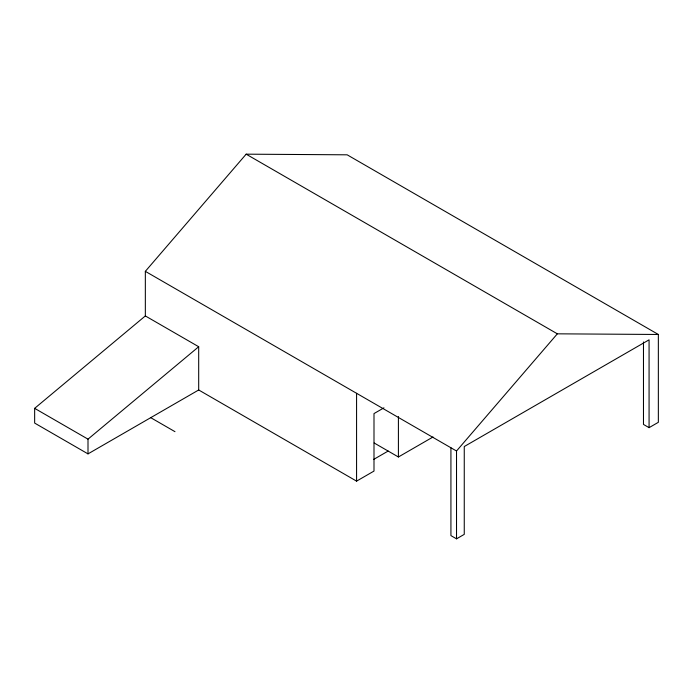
<?xml version="1.0" encoding="UTF-8"?>
<svg xmlns="http://www.w3.org/2000/svg" width="693" height="693" viewBox="0 0 693 693"><rect width="100%" height="100%" fill="white"/><g stroke="black" fill="none" stroke-linecap="round" stroke-linejoin="round"><path stroke-width="1.04" d="M383.939 407.839L373.995 413.582L373.995 471.075L356.574 481.133L198.692 389.977L88.002 453.88L34.65 423.076L34.65 408.35L145.339 315.93L145.339 271.344L246.162 154.167L347.167 154.816L658.35 334.476L658.35 422.306L649.072 427.659L643.476 424.428L643.476 341.961M450.926 447.773L450.926 535.602L456.522 538.833L456.522 451.004L557.345 333.827L658.35 334.476M88.002 453.88L88.002 439.154L198.692 346.734L145.339 315.93M373.683 459.407L388.149 451.056M374.159 442.983L398.406 456.982L433.021 436.988M456.522 538.833L464.258 534.364L464.258 446.535L649.072 339.83L649.072 427.659M246.162 154.167L557.345 333.827M145.339 271.344L456.522 451.004M150.727 417.671L174.982 431.67M34.65 408.35L88.002 439.154M398.406 416.519L398.406 456.982M356.574 393.303L356.574 481.133M198.692 346.734L198.692 389.977"/></g></svg>
